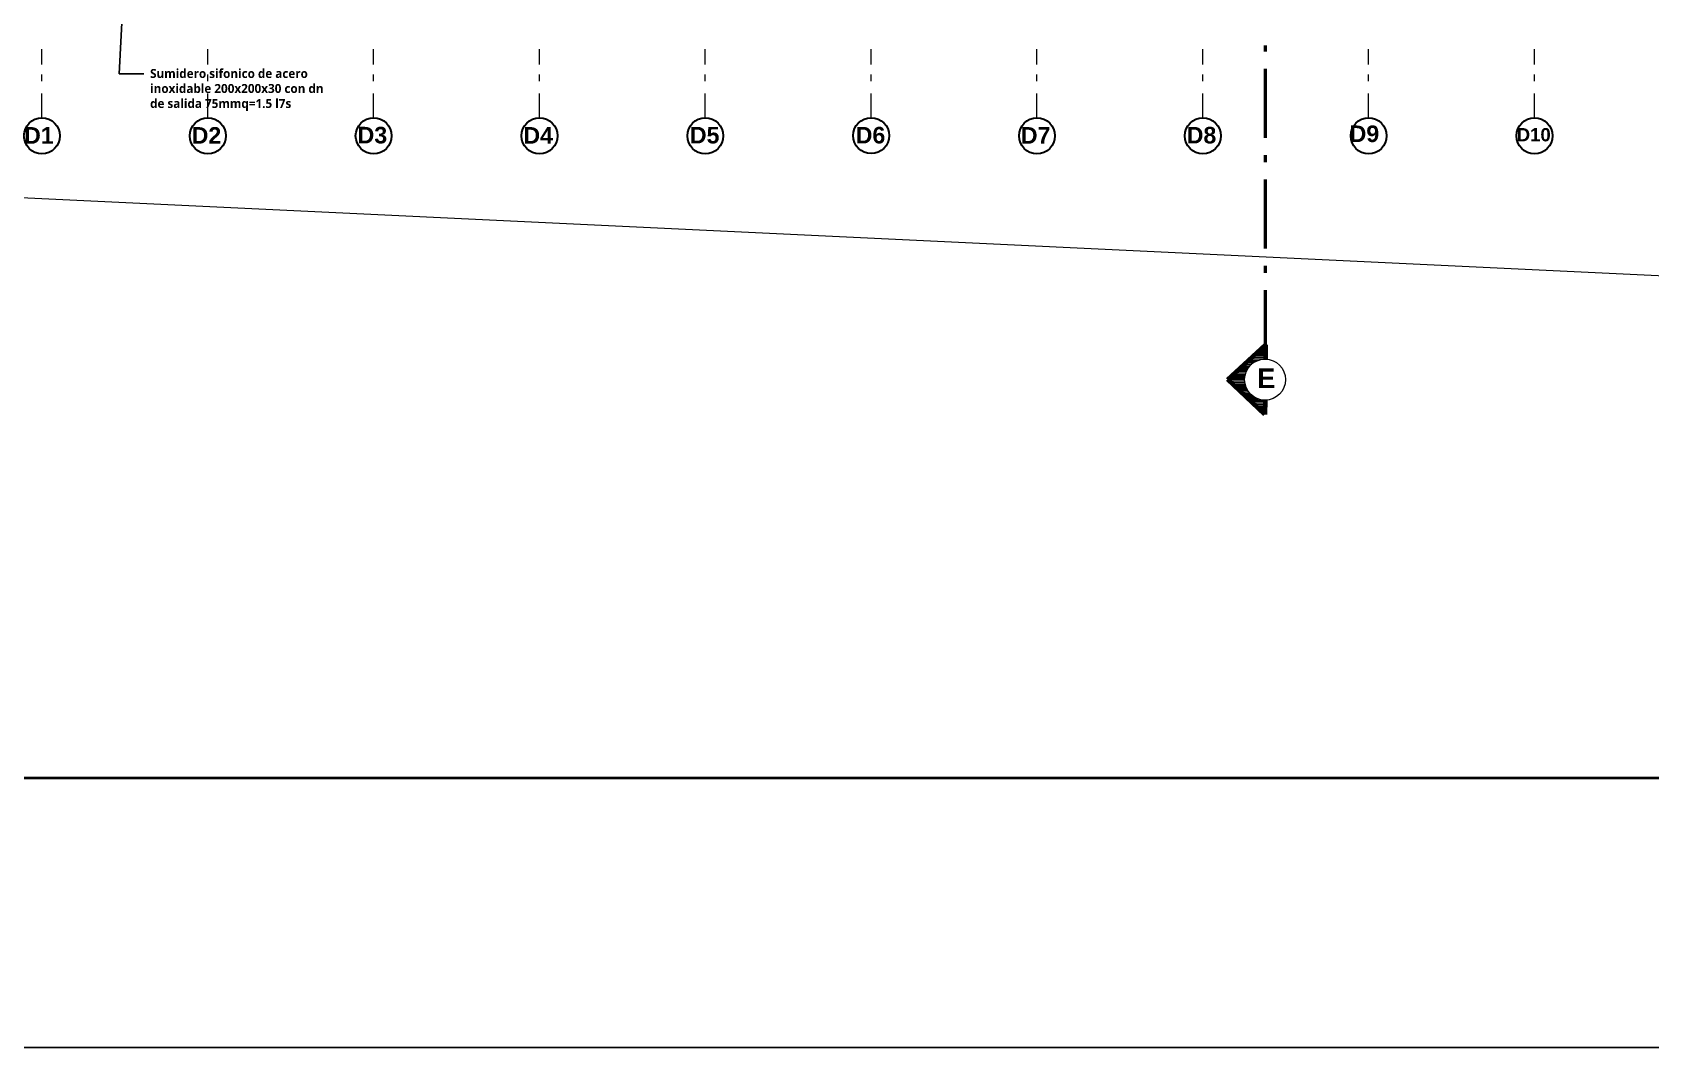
# Model space of a CAD drawing. Header units: metres. Extents: x 27 to 147, y -173 to 8.
# Drawn here: x 50.38 to 73.8, y -81.52 to -66.83 of the extents above; entities that cross this region are included whole.
import ezdxf
from ezdxf import colors
from ezdxf.entities.mleader import LeaderData, LeaderLine
from ezdxf.enums import TextEntityAlignment as Align
from ezdxf.math import Vec2, Vec3

# ---------------------------------------------------------------- set-up
doc = ezdxf.new("R2010")
doc.units = ezdxf.units.M
for name, pattern in [('1CORTE', [1.5, 1, -0.25, 0, -0.25]), ('ACAD_ISO04W100', [30, 24, -3, 0, -3]), ('Dot & Dashed', [0.670278, 0.352778, -0.176389, 0, -0.141111])]:
    doc.linetypes.add(name, pattern=pattern)
for name, color, linetype, lineweight in [('1', 7, 'Continuous', 5), ('AA. Proyeccion Corte', 10, '1CORTE', 50), ('CORTE_EJE', 31, 'ACAD_ISO04W100', 80), ('Cotas varias El', 253, 'Continuous', 13), ('GRAFO 0 BLANCO', 7, 'Continuous', 0), ('GRAFO 4', 7, 'Continuous', 30), ('letras sr', 7, 'Continuous', 5), ('TEXTOS-SUBTITULO', 7, 'Continuous', 30)]:
    doc.layers.add(name, color=color, linetype=linetype, lineweight=lineweight)
doc.styles.add('GENERATED_STYLE_1', font='arialbd.ttf')
doc.styles.get("Standard").update_dxf_attribs({"font": 'arial.ttf'})
doc.styles.add('TURBO_BASS', font='swisseb.ttf')

msp = doc.modelspace()

# ---------------------------------------------------------------- hatches: boundary and pattern name
at = {"layer": '1', "lineweight": 5, "true_color": 0x636466}
h = msp.add_hatch(dxfattribs=at)
h.set_pattern_fill('_USER,_O', color=251, scale=0.02, angle=540, pattern_type=0)
h.set_pattern_definition([(180.373563, (124.584055, 79.257945), (-0.000130397, 0.019999575), [])])
h.paths.add_polyline_path([(67.923, -71.854, -0.414214), (68.221, -71.56), (68.222, -71.354), (67.677, -71.853), (68.215, -72.359), (68.217, -72.152, -0.414214)])
h = msp.add_hatch(dxfattribs=at)
h.set_pattern_fill('_USER,_O', color=251, scale=0.02, angle=540, pattern_type=0)
h.set_pattern_definition([(180.373563, (124.584055, 79.257945), (-0.000130397, 0.019999575), [])])
h.paths.add_polyline_path([(67.923, -71.854, -0.414214), (68.221, -71.56), (68.222, -71.354), (67.677, -71.853), (68.215, -72.359), (68.217, -72.152, -0.414214)])
h = msp.add_hatch(dxfattribs=at)
h.set_pattern_fill('_USER,_O', color=251, scale=0.02, angle=540, pattern_type=0)
h.set_pattern_definition([(180.373563, (124.584055, 79.257945), (-0.000130397, 0.019999575), [])])
h.paths.add_polyline_path([(67.923, -71.854, -0.414214), (68.221, -71.56), (68.222, -71.354), (67.677, -71.853), (68.215, -72.359), (68.217, -72.152, -0.414214)])
h = msp.add_hatch(dxfattribs=at)
h.set_pattern_fill('_USER,_O', color=251, scale=0.02, angle=540, pattern_type=0)
h.set_pattern_definition([(180.373563, (124.584055, 79.257945), (-0.000130397, 0.019999575), [])])
h.paths.add_polyline_path([(67.923, -71.854, -0.414214), (68.221, -71.56), (68.222, -71.354), (67.677, -71.853), (68.215, -72.359), (68.217, -72.152, -0.414214)])

# ---------------------------------------------------------------- linework, layer by layer
at = {"color": 7}
msp.add_lwpolyline([(26.786, 8.485), (146.786, 8.485), (146.786, -81.515), (26.786, -81.515), (26.786, 8.485)], dxfattribs=at)
at = {"color": 7, "lineweight": 40}
msp.add_lwpolyline([(27.786, 7.485), (145.786, 7.485), (145.786, -77.621), (27.786, -77.621)], close=True, dxfattribs=at)
at = {"layer": '1', "color": 7}
msp.add_circle((68.217, -71.856), 0.296, dxfattribs=at)
msp.add_circle((68.217, -71.856), 0.296, dxfattribs=at)
msp.add_circle((68.217, -71.856), 0.296, dxfattribs=at)
msp.add_circle((68.217, -71.856), 0.296, dxfattribs=at)
at = {"layer": 'AA. Proyeccion Corte', "color": 7}
msp.add_line((68.221, -71.56), (68.221, -67.026), dxfattribs=at)
msp.add_line((68.221, -71.56), (68.221, -67.026), dxfattribs=at)
msp.add_lwpolyline([(68.221, -71.56), (68.221, -71.56)], dxfattribs=at)
msp.add_lwpolyline([(68.221, -71.56), (68.221, -71.56)], dxfattribs=at)
at = {"layer": 'CORTE_EJE', "color": 7, "linetype": 'ACAD_ISO04W100', "ltscale": 0.8}
msp.add_lwpolyline([(68.217, -72.152), (68.215, -72.359), (67.677, -71.853), (68.222, -71.354), (68.221, -71.56)], dxfattribs=at)
msp.add_lwpolyline([(68.217, -72.152), (68.215, -72.359), (67.677, -71.853), (68.222, -71.354), (68.221, -71.56)], dxfattribs=at)
msp.add_lwpolyline([(68.217, -72.152), (68.215, -72.359), (67.677, -71.853), (68.222, -71.354), (68.221, -71.56)], dxfattribs=at)
msp.add_lwpolyline([(68.217, -72.152), (68.215, -72.359), (67.677, -71.853), (68.222, -71.354), (68.221, -71.56)], dxfattribs=at)
at = {"layer": 'Cotas varias El', "linetype": 'Dot & Dashed'}
for p, q in [((50.516, -68.071), (50.516, -67.078)), ((52.916, -68.071), (52.916, -67.078)), ((55.316, -68.071), (55.316, -67.078)), ((57.716, -68.071), (57.716, -67.078)), ((60.116, -68.071), (60.116, -67.078)), ((62.516, -68.071), (62.516, -67.078)), ((64.916, -68.071), (64.916, -67.078)), ((67.316, -68.071), (67.316, -67.078)), ((69.716, -68.071), (69.716, -67.078)), ((72.116, -68.071), (72.116, -67.078))]:
    msp.add_line(p, q, dxfattribs=at)
at = {"layer": 'GRAFO 0 BLANCO', "color": 7}
msp.add_lwpolyline([(88.078, -71.03), (33.094, -68.411), (33.775, -58.138), (31.209, -57.988), (31.536, -56.066), (31.607, -54.712), (31.79, -52.363), (32.088, -48.913), (32.327, -45.49), (32.894, -38.662), (33.619, -29.294), (33.991, -18.113), (33.075, -1.142)], dxfattribs=at)
at = {"layer": 'GRAFO 4', "linetype": 'Continuous'}
for centre in [(50.516, -68.331), (52.916, -68.331), (55.316, -68.331), (57.716, -68.331), (60.116, -68.331), (62.516, -68.328), (64.916, -68.331), (67.316, -68.331), (69.716, -68.331), (72.116, -68.331)]:
    msp.add_circle(centre, 0.26, dxfattribs=at)

# ---------------------------------------------------------------- texts
at = {"attachment_point": 9, "rotation": 0, "style": 'GENERATED_STYLE_1'}
for s, insert, char_height, width in [('D1', (50.686, -68.444), 0.24, 1.011031258713047e-14), ('D2', (53.111, -68.444), 0.24, 1.011031258713047e-14), ('D3', (55.512, -68.444), 0.24, 1.011031258713047e-14), ('D4', (57.912, -68.444), 0.24, 1.011031258713047e-14), ('D5', (60.321, -68.444), 0.24, 1.011031258713047e-14), ('D6', (62.721, -68.444), 0.24, 1.011031258713047e-14), ('D7', (65.111, -68.444), 0.24, 1.011031258713047e-14), ('D8', (67.511, -68.444), 0.24, 1.011031258713047e-14), ('D9', (69.869, -68.424), 0.24, 1.011031258713047e-14), ('D10', (72.351, -68.413), 0.192, 8.088250069704372e-15)]:
    msp.add_mtext(s, dxfattribs=dict(at, insert=insert, char_height=char_height, width=width))
at = {"layer": 'TEXTOS-SUBTITULO', "style": 'TURBO_BASS'}
msp.add_text('E', height=0.283, rotation=360, dxfattribs=at).set_placement((68.234, -71.977), align=Align.CENTER)
msp.add_text('E', height=0.283, rotation=360, dxfattribs=at).set_placement((68.234, -71.977), align=Align.CENTER)

# ---------------------------------------------------------------- leaders
at = {"layer": 'letras sr', "linetype": 'Continuous'}
ml = msp.add_multileader_mtext('Standard', dxfattribs=at)
ml.set_content('{\\fTrebuchet MS|b1|i0|c0|p34;\\H1.3x;Sumidero sifonico de acero inoxidable 200x200x30 con dn de salida 75mmq=1.5 l7s\\H0.76923x; }', color=256)
ml.set_leader_properties()
ml.build(insert=Vec2(0, 0))
ml.multileader.update_dxf_attribs({"dogleg_length": 0.36, "arrow_head_size": 0.18})
ctx = ml.context
ctx.base_point, ctx.char_height, ctx.arrow_head_size, ctx.landing_gap_size, ctx.plane_origin = Vec3(51.991, -67.433), 0.1, 0.18, 0.09, Vec3(54.282, -65.688)
notes = []
notes.append((ctx, [(1, (1, 1, 0), (51.631, -67.433), (1, 0), 0.36, [(0, [(51.715, -65.911)], 0, [])])]))
ctx.mtext.insert, ctx.mtext.width, ctx.mtext.flow_direction = Vec3(52.081, -67.364), 2.68859, 5
for ctx, leaders in notes:
    for number, flags, end, landing, length, lines in leaders:
        leader = LeaderData()
        leader.index, (leader.has_last_leader_line, leader.has_dogleg_vector, leader.attachment_direction) = number, flags
        leader.last_leader_point, leader.dogleg_vector, leader.dogleg_length = Vec3(end), Vec3(landing), length
        for number, points, colour, breaks in lines:
            line = LeaderLine()
            line.index, line.vertices, line.color, line.breaks = number, Vec3.list(points), colors.encode_raw_color(colour), breaks
            leader.lines.append(line)
        ctx.leaders.append(leader)

doc.saveas('drawing.dxf')
